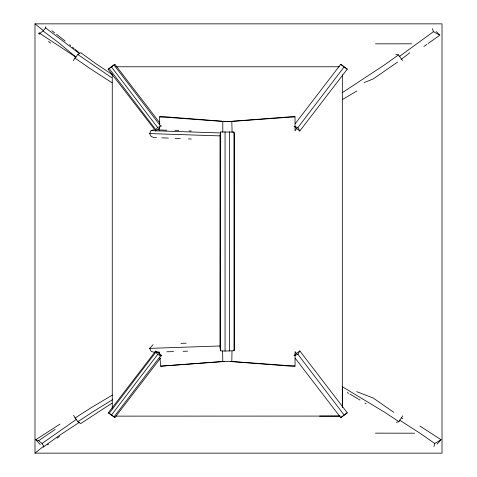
<?xml version="1.0" encoding="UTF-8"?>
<svg xmlns="http://www.w3.org/2000/svg" width="477" height="477" viewBox="0 0 477 477"><rect width="100%" height="100%" fill="white"/><g stroke="black" fill="none" stroke-linecap="round" stroke-linejoin="round"><path stroke-width="0.72" d="M220.624 350.822L220.672 131.98L233.951 132.04L234.63 135.224L234.63 347.673L234.022 350.72L225.055 351.06L220.624 350.822L219.969 347.673L220.016 135.182L220.672 131.98M342.337 387.008L342.331 407.364L342.337 74.782M230.463 361.53L289.628 366.097L295.03 366.103L295.084 351.579L296.36 353.409M295.03 366.103L231.81 361.471L232.007 351.132M159.849 127.836L155.776 131.008L155.818 129.702L157.678 127.568L160.6 126.029L161.649 126.023M38.494 33.706L39.824 33.402L43.025 30.975L45.637 27.922L45.852 26.754M433.915 446.579L434.786 443.497L441.076 439.74L419.861 426.015M156.593 137.62L153.63 137.501L151.048 136.398L149.611 133.578L151.102 130.638L153.546 129.75M43.479 447.36L43.956 446.46L60.191 434.899L79.397 422.312M294.053 355.675L297.904 354.345L299.806 350.911L347.262 412.808L340.733 417.625L295.197 358.233M73.321 60.758L74.889 58.051L77.846 54.521L80.691 52.667L95.764 63.572L112.459 74.776M297.004 127.884L295.03 130.931L295.03 116.799L290.29 116.805L230.463 121.373L224.142 121.367L165.549 116.805L159.574 116.799L159.574 124.98M396.304 422.318L398.933 421.65L402.761 415.855M158.734 353.171L159.574 351.972L159.783 354.81M295.156 127.383L299.806 131.008L347.262 69.111L340.733 64.288L295.227 123.656M347.262 69.111L344.012 67.036L297.904 127.568L299.806 131.008M108.315 412.802L111.57 414.889L157.708 354.363L155.812 352.223L155.776 350.911L108.315 412.802L114.856 417.631L160.427 358.191M109.209 413.255L155.812 352.223M114.856 417.631L114.069 416.85L160.6 355.884L161.649 355.896M437.069 444.045L441.076 439.74M155.025 352.121L153.546 352.169L151.102 351.281L149.635 348.371L153.123 344.674M155.776 131.008L108.136 69.284L114.856 64.282L159.992 123.155M340.733 417.625L347.262 412.808M34.988 453.15L442.012 453.15L442.012 23.85L34.988 23.85L34.988 453.15L43.645 446.198M401.139 59.506L409.773 52.774M294.571 354.989L299.806 350.911M108.136 69.284L114.856 64.282M399.052 56.733L433.438 31.679L439.872 35.179L428.09 43.52M402.516 60.549L398.468 54.909L384.176 65.128L342.48 92.544M76.725 419.122L42.018 443.497L38.577 440.718L35.727 439.74L60.024 424.107M423.964 46.442L426.909 44.355M47.467 444.874L48.672 444.033M57.121 438.16L59.53 436.479M397.544 62.099L373.115 79.015L364.219 82.533M38.577 440.718L55.207 429.401M73.577 415.252L75.044 418.013L77.876 421.65L92.556 411.997L112.483 399.726M75.044 418.013L90.91 407.859L112.405 395.051M112.053 403.154L80.655 423.6L77.876 421.65M342.397 99.562L356.909 90.946M159.986 357.649L160.612 366.175L224.136 361.53M160.612 366.175L222.795 361.471L231.81 361.471M159.574 116.799L222.795 121.432L231.81 121.432L295.03 116.799M149.635 348.371L219.933 345.974M181.004 343.345L186.185 343.19M156.504 352.08L158.722 352.014M166.861 351.782L173.515 351.585M183.132 351.305L187.568 351.179M375.494 43.848L411.681 43.806M319.602 416.123L340.125 416.087L115.935 416.129M115.935 66.774L339.403 66.774M375.494 433.152L414.632 433.199M160.2 129.971L166.861 130.191M174.999 130.459L178.702 130.585M189.059 130.931L191.277 131.002M151.102 130.638L220.624 132.958M149.611 133.578L219.915 135.891M161.769 137.829L168.423 138.097M175.083 138.366L180.258 138.574M188.391 138.902L191.355 139.022M395.815 54.342L398.468 54.909M294.053 126.238L297.904 127.568M356.695 391.653L373.115 397.985L393.883 412.366M157.708 354.363L160.6 355.884M347.316 392.541L348.58 393.286M349.844 394.038L358.06 398.903M342.134 386.62L384.253 411.997L398.933 421.65M358.692 399.279L359.938 400.042M364.917 403.083L366.157 403.846M399.476 420.046L419.486 432.883L434.786 443.497M112.101 82.831L90.386 68.76L74.889 58.051M39.824 33.402L75.903 57.145M111.66 77.65L77.846 54.521M48.445 41.499L50.8 43.198M79.325 53.507L45.637 27.922M43.025 30.975L58.099 42.286L75.968 57.091M51.82 30.671L54.754 32.925M56.513 34.272L65.206 41.076M156.361 351.364L161.596 355.443M401.139 417.494L402.868 418.842M111.57 414.889L114.069 416.85M34.988 23.85L43.067 30.337M340.733 64.288L344.012 67.036M69.648 44.802L70.757 45.738M72.421 47.134L74.084 48.535M75.193 49.465L79.629 53.197M436.222 31.554L439.353 34.66M35.727 439.74L40.241 444.582M160.6 126.029L114.069 65.069M155.818 129.702L109.221 68.664M111.535 67.054L157.678 127.568M297.904 354.345L344.012 414.877M158.316 129.13L159.157 130.328M42.018 443.497L43.956 446.46M432.442 28.626L433.438 31.679M231.81 121.432L232.108 132.517M222.634 351.06L222.795 361.471M233.951 132.04L234.022 350.72M229.544 131.843L229.544 351.06M225.055 131.843L225.055 351.06M222.795 121.432L222.795 132.117M159.574 127.21L159.574 130.185M112.268 74.054L112.268 408.849M39.221 32.412L39.221 34.606"/></g></svg>
